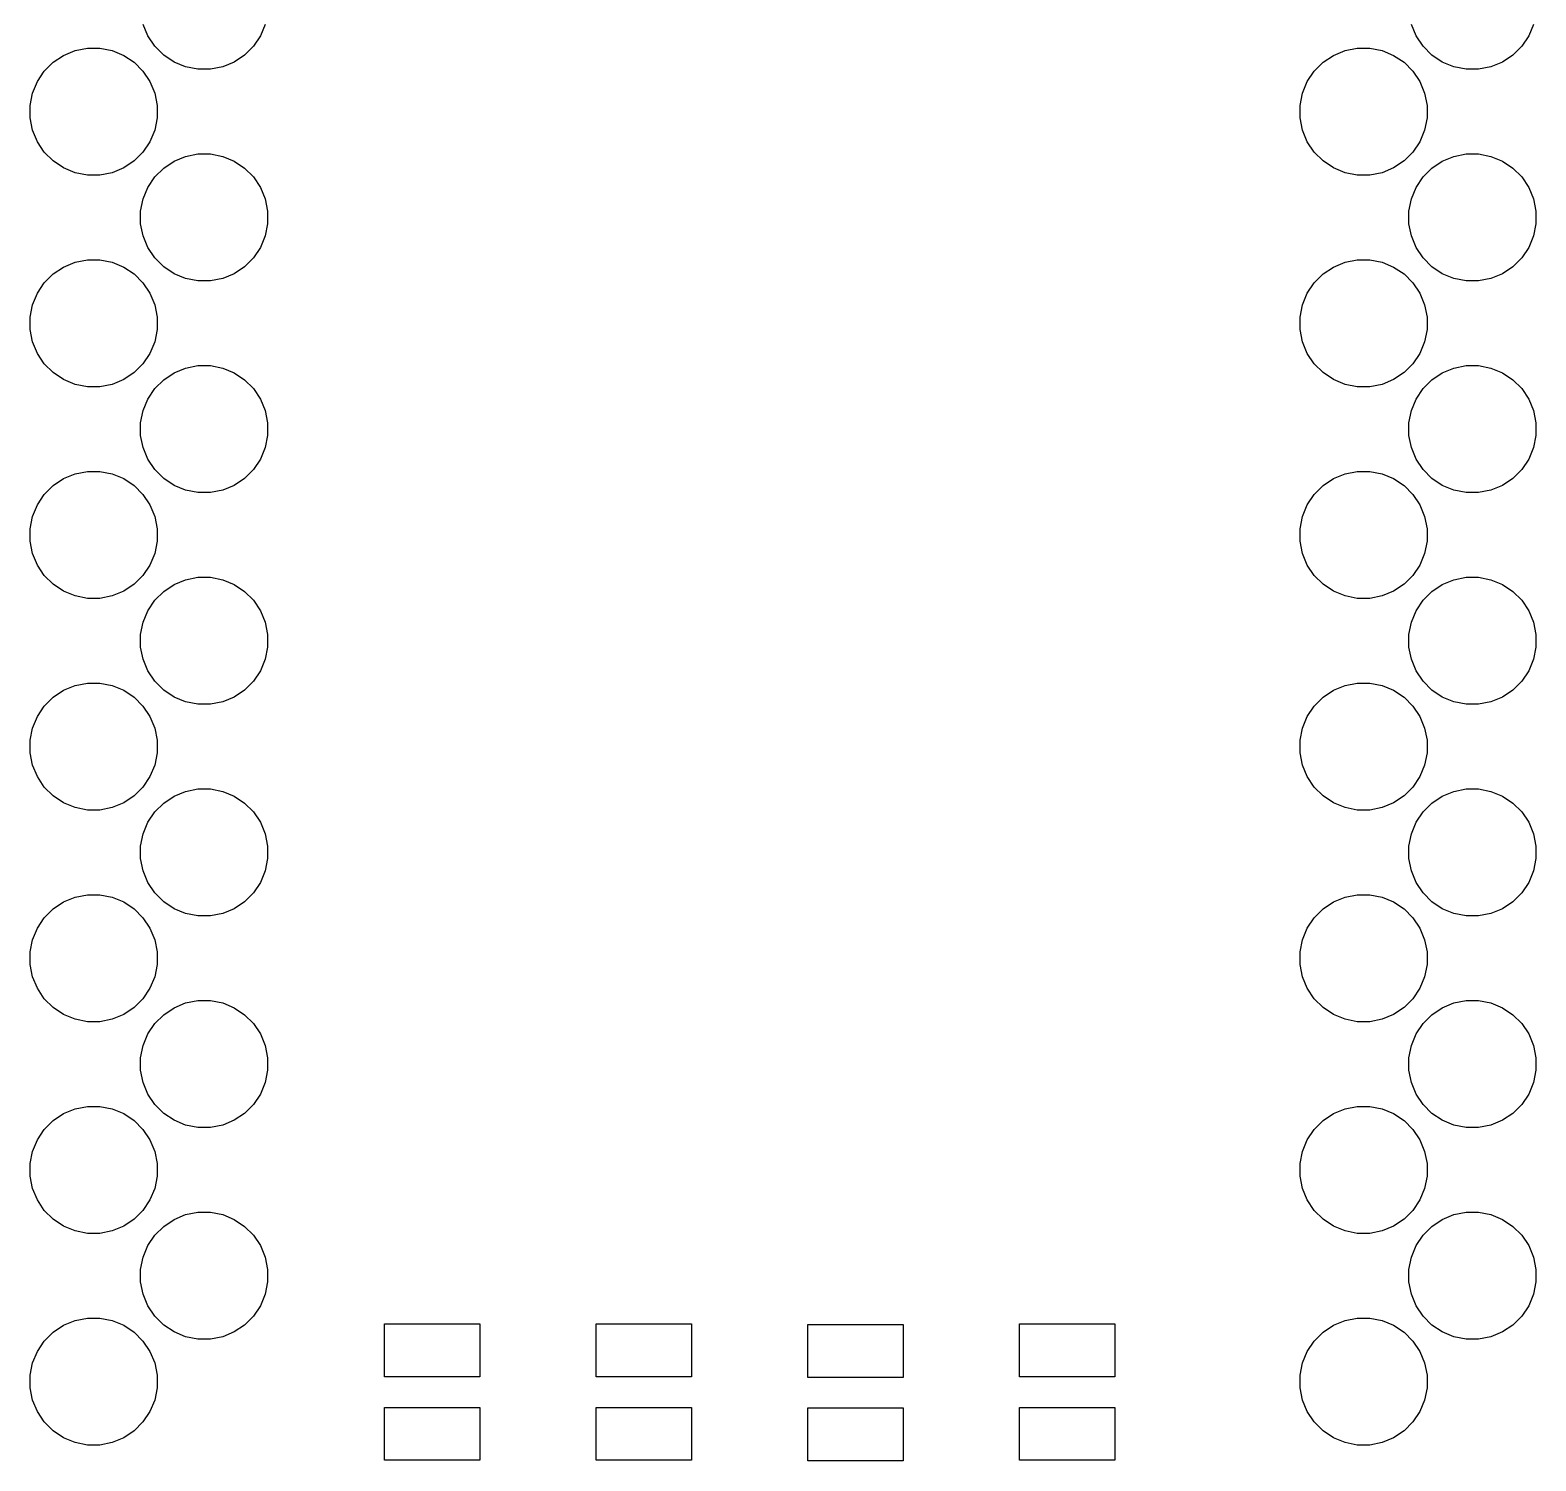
# Model space of a CAD drawing. Extents: x 93 to 197, y -160 to -33.
# Drawn here: x 173.23 to 191.3, y -67.37 to -50.2 of the extents above; entities that cross this region are included whole.
import ezdxf

# ---------------------------------------------------------------- set-up
doc = ezdxf.new("R2010")
doc.units = 0
doc.layers.add('BLACK', color=7, linetype='CONTINUOUS')

msp = doc.modelspace()

# ---------------------------------------------------------------- linework, layer by layer
at = {"layer": 'BLACK', "linetype": 'CONTINUOUS'}
for p, q in [((174.641, -50.2719), (174.584, -50.1333)), ((176.049, -50.1333), (175.992, -50.2719)), ((189.861, -50.2719), (189.804, -50.1333)), ((191.269, -50.1333), (191.212, -50.2719)), ((174.725, -50.3967), (174.641, -50.2719)), ((174.831, -50.5029), (174.725, -50.3967)), ((175.908, -50.3967), (175.802, -50.5029)), ((175.992, -50.2719), (175.908, -50.3967)), ((189.945, -50.3967), (189.861, -50.2719)), ((190.051, -50.5029), (189.945, -50.3967)), ((191.128, -50.3967), (191.022, -50.5029)), ((191.212, -50.2719), (191.128, -50.3967)), ((173.398, -50.6953), (173.504, -50.5891)), ((173.504, -50.5891), (173.629, -50.5057)), ((173.629, -50.5057), (173.768, -50.4483)), ((173.768, -50.4483), (173.915, -50.419)), ((173.915, -50.419), (174.065, -50.419)), ((174.065, -50.419), (174.212, -50.4483)), ((174.212, -50.4483), (174.351, -50.5057)), ((174.351, -50.5057), (174.476, -50.5891)), ((174.476, -50.5891), (174.582, -50.6953)), ((174.955, -50.5863), (174.831, -50.5029)), ((175.094, -50.6437), (174.955, -50.5863)), ((175.677, -50.5863), (175.539, -50.6437)), ((175.802, -50.5029), (175.677, -50.5863)), ((188.638, -50.6953), (188.744, -50.5891)), ((188.744, -50.5891), (188.869, -50.5057)), ((188.869, -50.5057), (189.008, -50.4483)), ((189.008, -50.4483), (189.155, -50.419)), ((189.155, -50.419), (189.305, -50.419)), ((189.305, -50.419), (189.452, -50.4483)), ((189.452, -50.4483), (189.591, -50.5057)), ((189.591, -50.5057), (189.716, -50.5891)), ((189.716, -50.5891), (189.822, -50.6953)), ((190.175, -50.5863), (190.051, -50.5029)), ((190.314, -50.6437), (190.175, -50.5863)), ((190.897, -50.5863), (190.759, -50.6437)), ((191.022, -50.5029), (190.897, -50.5863)), ((173.315, -50.8201), (173.398, -50.6953)), ((174.582, -50.6953), (174.665, -50.8201)), ((175.241, -50.673), (175.094, -50.6437)), ((175.391, -50.673), (175.241, -50.673)), ((175.539, -50.6437), (175.391, -50.673)), ((188.555, -50.8201), (188.638, -50.6953)), ((189.822, -50.6953), (189.905, -50.8201)), ((190.461, -50.673), (190.314, -50.6437)), ((190.611, -50.673), (190.461, -50.673)), ((190.759, -50.6437), (190.611, -50.673)), ((173.257, -50.9587), (173.315, -50.8201)), ((174.665, -50.8201), (174.723, -50.9587)), ((188.497, -50.9587), (188.555, -50.8201)), ((189.905, -50.8201), (189.963, -50.9587)), ((173.228, -51.1059), (173.257, -50.9587)), ((173.228, -51.256), (173.228, -51.1059)), ((174.723, -50.9587), (174.752, -51.1059)), ((174.752, -51.1059), (174.752, -51.256)), ((188.468, -51.1059), (188.497, -50.9587)), ((188.468, -51.256), (188.468, -51.1059)), ((189.963, -50.9587), (189.992, -51.1059)), ((189.992, -51.1059), (189.992, -51.256)), ((173.257, -51.4033), (173.228, -51.256)), ((174.752, -51.256), (174.723, -51.4033)), ((188.497, -51.4033), (188.468, -51.256)), ((189.992, -51.256), (189.963, -51.4033)), ((173.315, -51.5419), (173.257, -51.4033)), ((174.723, -51.4033), (174.665, -51.5419)), ((188.555, -51.5419), (188.497, -51.4033)), ((189.963, -51.4033), (189.905, -51.5419)), ((173.398, -51.6667), (173.315, -51.5419)), ((173.504, -51.7729), (173.398, -51.6667)), ((174.582, -51.6667), (174.476, -51.7729)), ((174.665, -51.5419), (174.582, -51.6667)), ((188.638, -51.6667), (188.555, -51.5419)), ((188.744, -51.7729), (188.638, -51.6667)), ((189.822, -51.6667), (189.716, -51.7729)), ((189.905, -51.5419), (189.822, -51.6667)), ((173.629, -51.8563), (173.504, -51.7729)), ((173.768, -51.9137), (173.629, -51.8563)), ((174.351, -51.8563), (174.212, -51.9137)), ((174.476, -51.7729), (174.351, -51.8563)), ((174.725, -51.9653), (174.831, -51.8591)), ((174.831, -51.8591), (174.955, -51.7757)), ((174.955, -51.7757), (175.094, -51.7183)), ((175.094, -51.7183), (175.241, -51.689)), ((175.241, -51.689), (175.391, -51.689)), ((175.391, -51.689), (175.539, -51.7183)), ((175.539, -51.7183), (175.677, -51.7757)), ((175.677, -51.7757), (175.802, -51.8591)), ((175.802, -51.8591), (175.908, -51.9653)), ((188.869, -51.8563), (188.744, -51.7729)), ((189.008, -51.9137), (188.869, -51.8563)), ((189.591, -51.8563), (189.452, -51.9137)), ((189.716, -51.7729), (189.591, -51.8563)), ((189.945, -51.9653), (190.051, -51.8591)), ((190.051, -51.8591), (190.175, -51.7757)), ((190.175, -51.7757), (190.314, -51.7183)), ((190.314, -51.7183), (190.461, -51.689)), ((190.461, -51.689), (190.611, -51.689)), ((190.611, -51.689), (190.759, -51.7183)), ((190.759, -51.7183), (190.897, -51.7757)), ((190.897, -51.7757), (191.022, -51.8591)), ((191.022, -51.8591), (191.128, -51.9653)), ((173.915, -51.943), (173.768, -51.9137)), ((174.065, -51.943), (173.915, -51.943)), ((174.212, -51.9137), (174.065, -51.943)), ((174.641, -52.0901), (174.725, -51.9653)), ((175.908, -51.9653), (175.992, -52.0901)), ((189.155, -51.943), (189.008, -51.9137)), ((189.305, -51.943), (189.155, -51.943)), ((189.452, -51.9137), (189.305, -51.943)), ((189.861, -52.0901), (189.945, -51.9653)), ((191.128, -51.9653), (191.212, -52.0901)), ((174.584, -52.2287), (174.641, -52.0901)), ((175.992, -52.0901), (176.049, -52.2287)), ((189.804, -52.2287), (189.861, -52.0901)), ((191.212, -52.0901), (191.269, -52.2287)), ((174.554, -52.3759), (174.584, -52.2287)), ((174.554, -52.526), (174.554, -52.3759)), ((176.049, -52.2287), (176.078, -52.3759)), ((176.078, -52.3759), (176.078, -52.526)), ((189.774, -52.3759), (189.804, -52.2287)), ((189.774, -52.526), (189.774, -52.3759)), ((191.269, -52.2287), (191.298, -52.3759)), ((191.298, -52.3759), (191.298, -52.526)), ((174.584, -52.6733), (174.554, -52.526)), ((176.078, -52.526), (176.049, -52.6733)), ((189.804, -52.6733), (189.774, -52.526)), ((191.298, -52.526), (191.269, -52.6733)), ((174.641, -52.8119), (174.584, -52.6733)), ((176.049, -52.6733), (175.992, -52.8119)), ((189.861, -52.8119), (189.804, -52.6733)), ((191.269, -52.6733), (191.212, -52.8119)), ((174.725, -52.9367), (174.641, -52.8119)), ((174.831, -53.0429), (174.725, -52.9367)), ((175.908, -52.9367), (175.802, -53.0429)), ((175.992, -52.8119), (175.908, -52.9367)), ((189.945, -52.9367), (189.861, -52.8119)), ((190.051, -53.0429), (189.945, -52.9367)), ((191.128, -52.9367), (191.022, -53.0429)), ((191.212, -52.8119), (191.128, -52.9367)), ((173.504, -53.1291), (173.629, -53.0457)), ((173.629, -53.0457), (173.768, -52.9883)), ((173.768, -52.9883), (173.915, -52.959)), ((173.915, -52.959), (174.065, -52.959)), ((174.065, -52.959), (174.212, -52.9883)), ((174.212, -52.9883), (174.351, -53.0457)), ((174.351, -53.0457), (174.476, -53.1291)), ((174.955, -53.1263), (174.831, -53.0429)), ((175.802, -53.0429), (175.677, -53.1263)), ((188.744, -53.1291), (188.869, -53.0457)), ((188.869, -53.0457), (189.008, -52.9883)), ((189.008, -52.9883), (189.155, -52.959)), ((189.155, -52.959), (189.305, -52.959)), ((189.305, -52.959), (189.452, -52.9883)), ((189.452, -52.9883), (189.591, -53.0457)), ((189.591, -53.0457), (189.716, -53.1291)), ((190.175, -53.1263), (190.051, -53.0429)), ((191.022, -53.0429), (190.897, -53.1263)), ((173.315, -53.3601), (173.398, -53.2353)), ((173.398, -53.2353), (173.504, -53.1291)), ((174.476, -53.1291), (174.582, -53.2353)), ((174.582, -53.2353), (174.665, -53.3601)), ((175.094, -53.1837), (174.955, -53.1263)), ((175.241, -53.213), (175.094, -53.1837)), ((175.391, -53.213), (175.241, -53.213)), ((175.539, -53.1837), (175.391, -53.213)), ((175.677, -53.1263), (175.539, -53.1837)), ((188.555, -53.3601), (188.638, -53.2353)), ((188.638, -53.2353), (188.744, -53.1291)), ((189.716, -53.1291), (189.822, -53.2353)), ((189.822, -53.2353), (189.905, -53.3601)), ((190.314, -53.1837), (190.175, -53.1263)), ((190.461, -53.213), (190.314, -53.1837)), ((190.611, -53.213), (190.461, -53.213)), ((190.759, -53.1837), (190.611, -53.213)), ((190.897, -53.1263), (190.759, -53.1837)), ((173.257, -53.4987), (173.315, -53.3601)), ((174.665, -53.3601), (174.723, -53.4987)), ((188.497, -53.4987), (188.555, -53.3601)), ((189.905, -53.3601), (189.963, -53.4987)), ((173.228, -53.6459), (173.257, -53.4987)), ((173.228, -53.7961), (173.228, -53.6459)), ((174.723, -53.4987), (174.752, -53.6459)), ((174.752, -53.6459), (174.752, -53.7961)), ((188.468, -53.6459), (188.497, -53.4987)), ((188.468, -53.7961), (188.468, -53.6459)), ((189.963, -53.4987), (189.992, -53.6459)), ((189.992, -53.6459), (189.992, -53.7961)), ((173.257, -53.9433), (173.228, -53.7961)), ((174.752, -53.7961), (174.723, -53.9433)), ((188.497, -53.9433), (188.468, -53.7961)), ((189.992, -53.7961), (189.963, -53.9433)), ((173.315, -54.0819), (173.257, -53.9433)), ((174.723, -53.9433), (174.665, -54.0819)), ((188.555, -54.0819), (188.497, -53.9433)), ((189.963, -53.9433), (189.905, -54.0819)), ((173.398, -54.2067), (173.315, -54.0819)), ((173.504, -54.3129), (173.398, -54.2067)), ((174.582, -54.2067), (174.476, -54.3129)), ((174.665, -54.0819), (174.582, -54.2067)), ((188.638, -54.2067), (188.555, -54.0819)), ((188.744, -54.3129), (188.638, -54.2067)), ((189.822, -54.2067), (189.716, -54.3129)), ((189.905, -54.0819), (189.822, -54.2067)), ((173.629, -54.3963), (173.504, -54.3129)), ((174.476, -54.3129), (174.351, -54.3963)), ((174.831, -54.3991), (174.955, -54.3157)), ((174.955, -54.3157), (175.094, -54.2583)), ((175.094, -54.2583), (175.241, -54.229)), ((175.241, -54.229), (175.391, -54.229)), ((175.391, -54.229), (175.539, -54.2583)), ((175.539, -54.2583), (175.677, -54.3157)), ((175.677, -54.3157), (175.802, -54.3991)), ((188.869, -54.3963), (188.744, -54.3129)), ((189.716, -54.3129), (189.591, -54.3963)), ((190.051, -54.3991), (190.175, -54.3157)), ((190.175, -54.3157), (190.314, -54.2583)), ((190.314, -54.2583), (190.461, -54.229)), ((190.461, -54.229), (190.611, -54.229)), ((190.611, -54.229), (190.759, -54.2583)), ((190.759, -54.2583), (190.897, -54.3157)), ((190.897, -54.3157), (191.022, -54.3991)), ((173.768, -54.4537), (173.629, -54.3963)), ((173.915, -54.483), (173.768, -54.4537)), ((174.065, -54.483), (173.915, -54.483)), ((174.212, -54.4537), (174.065, -54.483)), ((174.351, -54.3963), (174.212, -54.4537)), ((174.641, -54.6301), (174.725, -54.5053)), ((174.725, -54.5053), (174.831, -54.3991)), ((175.802, -54.3991), (175.908, -54.5053)), ((175.908, -54.5053), (175.992, -54.6301)), ((189.008, -54.4537), (188.869, -54.3963)), ((189.155, -54.483), (189.008, -54.4537)), ((189.305, -54.483), (189.155, -54.483)), ((189.452, -54.4537), (189.305, -54.483)), ((189.591, -54.3963), (189.452, -54.4537)), ((189.861, -54.6301), (189.945, -54.5053)), ((189.945, -54.5053), (190.051, -54.3991)), ((191.022, -54.3991), (191.128, -54.5053)), ((191.128, -54.5053), (191.212, -54.6301)), ((174.584, -54.7687), (174.641, -54.6301)), ((175.992, -54.6301), (176.049, -54.7687)), ((189.804, -54.7687), (189.861, -54.6301)), ((191.212, -54.6301), (191.269, -54.7687)), ((174.554, -54.9159), (174.584, -54.7687)), ((174.554, -55.066), (174.554, -54.9159)), ((176.049, -54.7687), (176.078, -54.9159)), ((176.078, -54.9159), (176.078, -55.066)), ((189.774, -54.9159), (189.804, -54.7687)), ((189.774, -55.066), (189.774, -54.9159)), ((191.269, -54.7687), (191.298, -54.9159)), ((191.298, -54.9159), (191.298, -55.066)), ((174.584, -55.2133), (174.554, -55.066)), ((176.078, -55.066), (176.049, -55.2133)), ((189.804, -55.2133), (189.774, -55.066)), ((191.298, -55.066), (191.269, -55.2133)), ((174.641, -55.3519), (174.584, -55.2133)), ((176.049, -55.2133), (175.992, -55.3519)), ((189.861, -55.3519), (189.804, -55.2133)), ((191.269, -55.2133), (191.212, -55.3519)), ((174.725, -55.4767), (174.641, -55.3519)), ((175.992, -55.3519), (175.908, -55.4767)), ((189.945, -55.4767), (189.861, -55.3519)), ((191.212, -55.3519), (191.128, -55.4767)), ((173.504, -55.6691), (173.629, -55.5857)), ((173.629, -55.5857), (173.768, -55.5283)), ((173.768, -55.5283), (173.915, -55.499)), ((173.915, -55.499), (174.065, -55.499)), ((174.065, -55.499), (174.212, -55.5283)), ((174.212, -55.5283), (174.351, -55.5857)), ((174.351, -55.5857), (174.476, -55.6691)), ((174.831, -55.5829), (174.725, -55.4767)), ((174.955, -55.6663), (174.831, -55.5829)), ((175.802, -55.5829), (175.677, -55.6663)), ((175.908, -55.4767), (175.802, -55.5829)), ((188.744, -55.6691), (188.869, -55.5857)), ((188.869, -55.5857), (189.008, -55.5283)), ((189.008, -55.5283), (189.155, -55.499)), ((189.155, -55.499), (189.305, -55.499)), ((189.305, -55.499), (189.452, -55.5283)), ((189.452, -55.5283), (189.591, -55.5857)), ((189.591, -55.5857), (189.716, -55.6691)), ((190.051, -55.5829), (189.945, -55.4767)), ((190.175, -55.6663), (190.051, -55.5829)), ((191.022, -55.5829), (190.897, -55.6663)), ((191.128, -55.4767), (191.022, -55.5829)), ((173.315, -55.9001), (173.398, -55.7753)), ((173.398, -55.7753), (173.504, -55.6691)), ((174.476, -55.6691), (174.582, -55.7753)), ((174.582, -55.7753), (174.665, -55.9001)), ((175.094, -55.7237), (174.955, -55.6663)), ((175.241, -55.753), (175.094, -55.7237)), ((175.391, -55.753), (175.241, -55.753)), ((175.539, -55.7237), (175.391, -55.753)), ((175.677, -55.6663), (175.539, -55.7237)), ((188.555, -55.9001), (188.638, -55.7753)), ((188.638, -55.7753), (188.744, -55.6691)), ((189.716, -55.6691), (189.822, -55.7753)), ((189.822, -55.7753), (189.905, -55.9001)), ((190.314, -55.7237), (190.175, -55.6663)), ((190.461, -55.753), (190.314, -55.7237)), ((190.611, -55.753), (190.461, -55.753)), ((190.759, -55.7237), (190.611, -55.753)), ((190.897, -55.6663), (190.759, -55.7237)), ((173.257, -56.0387), (173.315, -55.9001)), ((174.665, -55.9001), (174.723, -56.0387)), ((188.497, -56.0387), (188.555, -55.9001)), ((189.905, -55.9001), (189.963, -56.0387)), ((173.228, -56.1859), (173.257, -56.0387)), ((173.228, -56.3361), (173.228, -56.1859)), ((174.723, -56.0387), (174.752, -56.1859)), ((174.752, -56.1859), (174.752, -56.3361)), ((188.468, -56.1859), (188.497, -56.0387)), ((188.468, -56.3361), (188.468, -56.1859)), ((189.963, -56.0387), (189.992, -56.1859)), ((189.992, -56.1859), (189.992, -56.3361)), ((173.257, -56.4833), (173.228, -56.3361)), ((174.752, -56.3361), (174.723, -56.4833)), ((188.497, -56.4833), (188.468, -56.3361)), ((189.992, -56.3361), (189.963, -56.4833)), ((173.315, -56.6219), (173.257, -56.4833)), ((174.723, -56.4833), (174.665, -56.6219)), ((188.555, -56.6219), (188.497, -56.4833)), ((189.963, -56.4833), (189.905, -56.6219)), ((173.398, -56.7467), (173.315, -56.6219)), ((174.665, -56.6219), (174.582, -56.7467)), ((188.638, -56.7467), (188.555, -56.6219)), ((189.905, -56.6219), (189.822, -56.7467)), ((173.504, -56.8529), (173.398, -56.7467)), ((173.629, -56.9363), (173.504, -56.8529)), ((174.476, -56.8529), (174.351, -56.9363)), ((174.582, -56.7467), (174.476, -56.8529)), ((174.831, -56.9391), (174.955, -56.8557)), ((174.955, -56.8557), (175.094, -56.7983)), ((175.094, -56.7983), (175.241, -56.769)), ((175.241, -56.769), (175.391, -56.769)), ((175.391, -56.769), (175.539, -56.7983)), ((175.539, -56.7983), (175.677, -56.8557)), ((175.677, -56.8557), (175.802, -56.9391)), ((188.744, -56.8529), (188.638, -56.7467)), ((188.869, -56.9363), (188.744, -56.8529)), ((189.716, -56.8529), (189.591, -56.9363)), ((189.822, -56.7467), (189.716, -56.8529)), ((190.051, -56.9391), (190.175, -56.8557)), ((190.175, -56.8557), (190.314, -56.7983)), ((190.314, -56.7983), (190.461, -56.769)), ((190.461, -56.769), (190.611, -56.769)), ((190.611, -56.769), (190.759, -56.7983)), ((190.759, -56.7983), (190.897, -56.8557)), ((190.897, -56.8557), (191.022, -56.9391)), ((173.768, -56.9937), (173.629, -56.9363)), ((173.915, -57.023), (173.768, -56.9937)), ((174.065, -57.023), (173.915, -57.023)), ((174.212, -56.9937), (174.065, -57.023)), ((174.351, -56.9363), (174.212, -56.9937)), ((174.641, -57.1701), (174.725, -57.0453)), ((174.725, -57.0453), (174.831, -56.9391)), ((175.802, -56.9391), (175.908, -57.0453)), ((175.908, -57.0453), (175.992, -57.1701)), ((189.008, -56.9937), (188.869, -56.9363)), ((189.155, -57.023), (189.008, -56.9937)), ((189.305, -57.023), (189.155, -57.023)), ((189.452, -56.9937), (189.305, -57.023)), ((189.591, -56.9363), (189.452, -56.9937)), ((189.861, -57.1701), (189.945, -57.0453)), ((189.945, -57.0453), (190.051, -56.9391)), ((191.022, -56.9391), (191.128, -57.0453)), ((191.128, -57.0453), (191.212, -57.1701)), ((174.584, -57.3087), (174.641, -57.1701)), ((175.992, -57.1701), (176.049, -57.3087)), ((189.804, -57.3087), (189.861, -57.1701)), ((191.212, -57.1701), (191.269, -57.3087)), ((174.554, -57.4559), (174.584, -57.3087)), ((174.554, -57.606), (174.554, -57.4559)), ((176.049, -57.3087), (176.078, -57.4559)), ((176.078, -57.4559), (176.078, -57.606)), ((189.774, -57.4559), (189.804, -57.3087)), ((189.774, -57.606), (189.774, -57.4559)), ((191.269, -57.3087), (191.298, -57.4559)), ((191.298, -57.4559), (191.298, -57.606)), ((174.584, -57.7533), (174.554, -57.606)), ((176.078, -57.606), (176.049, -57.7533)), ((189.804, -57.7533), (189.774, -57.606)), ((191.298, -57.606), (191.269, -57.7533)), ((174.641, -57.8919), (174.584, -57.7533)), ((176.049, -57.7533), (175.992, -57.8919)), ((189.861, -57.8919), (189.804, -57.7533)), ((191.269, -57.7533), (191.212, -57.8919)), ((174.725, -58.0167), (174.641, -57.8919)), ((175.992, -57.8919), (175.908, -58.0167)), ((189.945, -58.0167), (189.861, -57.8919)), ((191.212, -57.8919), (191.128, -58.0167)), ((173.504, -58.2091), (173.629, -58.1257)), ((173.629, -58.1257), (173.768, -58.0683)), ((173.768, -58.0683), (173.915, -58.039)), ((173.915, -58.039), (174.065, -58.039)), ((174.065, -58.039), (174.212, -58.0683)), ((174.212, -58.0683), (174.351, -58.1257)), ((174.351, -58.1257), (174.476, -58.2091)), ((174.831, -58.1229), (174.725, -58.0167)), ((174.955, -58.2063), (174.831, -58.1229)), ((175.802, -58.1229), (175.677, -58.2063)), ((175.908, -58.0167), (175.802, -58.1229)), ((188.744, -58.2091), (188.869, -58.1257)), ((188.869, -58.1257), (189.008, -58.0683)), ((189.008, -58.0683), (189.155, -58.039)), ((189.155, -58.039), (189.305, -58.039)), ((189.305, -58.039), (189.452, -58.0683)), ((189.452, -58.0683), (189.591, -58.1257)), ((189.591, -58.1257), (189.716, -58.2091)), ((190.051, -58.1229), (189.945, -58.0167)), ((190.175, -58.2063), (190.051, -58.1229)), ((191.022, -58.1229), (190.897, -58.2063)), ((191.128, -58.0167), (191.022, -58.1229)), ((173.315, -58.4401), (173.398, -58.3153)), ((173.398, -58.3153), (173.504, -58.2091)), ((174.476, -58.2091), (174.582, -58.3153)), ((174.582, -58.3153), (174.665, -58.4401)), ((175.094, -58.2637), (174.955, -58.2063)), ((175.241, -58.293), (175.094, -58.2637)), ((175.391, -58.293), (175.241, -58.293)), ((175.539, -58.2637), (175.391, -58.293)), ((175.677, -58.2063), (175.539, -58.2637)), ((188.555, -58.4401), (188.638, -58.3153)), ((188.638, -58.3153), (188.744, -58.2091)), ((189.716, -58.2091), (189.822, -58.3153)), ((189.822, -58.3153), (189.905, -58.4401)), ((190.314, -58.2637), (190.175, -58.2063)), ((190.461, -58.293), (190.314, -58.2637)), ((190.611, -58.293), (190.461, -58.293)), ((190.759, -58.2637), (190.611, -58.293)), ((190.897, -58.2063), (190.759, -58.2637)), ((173.257, -58.5787), (173.315, -58.4401)), ((174.665, -58.4401), (174.723, -58.5787)), ((188.497, -58.5787), (188.555, -58.4401)), ((189.905, -58.4401), (189.963, -58.5787)), ((173.228, -58.7259), (173.257, -58.5787)), ((173.228, -58.876), (173.228, -58.7259)), ((174.723, -58.5787), (174.752, -58.7259)), ((174.752, -58.7259), (174.752, -58.876)), ((188.468, -58.7259), (188.497, -58.5787)), ((188.468, -58.876), (188.468, -58.7259)), ((189.963, -58.5787), (189.992, -58.7259)), ((189.992, -58.7259), (189.992, -58.876)), ((173.257, -59.0233), (173.228, -58.876)), ((174.752, -58.876), (174.723, -59.0233)), ((188.497, -59.0233), (188.468, -58.876)), ((189.992, -58.876), (189.963, -59.0233)), ((173.315, -59.1619), (173.257, -59.0233)), ((174.723, -59.0233), (174.665, -59.1619)), ((188.555, -59.1619), (188.497, -59.0233)), ((189.963, -59.0233), (189.905, -59.1619)), ((173.398, -59.2867), (173.315, -59.1619)), ((174.665, -59.1619), (174.582, -59.2867)), ((188.638, -59.2867), (188.555, -59.1619)), ((189.905, -59.1619), (189.822, -59.2867)), ((173.504, -59.3929), (173.398, -59.2867)), ((173.629, -59.4763), (173.504, -59.3929)), ((174.476, -59.3929), (174.351, -59.4763)), ((174.582, -59.2867), (174.476, -59.3929)), ((174.831, -59.4791), (174.955, -59.3957)), ((174.955, -59.3957), (175.094, -59.3383)), ((175.094, -59.3383), (175.241, -59.309)), ((175.241, -59.309), (175.391, -59.309)), ((175.391, -59.309), (175.539, -59.3383)), ((175.539, -59.3383), (175.677, -59.3957)), ((175.677, -59.3957), (175.802, -59.4791)), ((188.744, -59.3929), (188.638, -59.2867)), ((188.869, -59.4763), (188.744, -59.3929)), ((189.716, -59.3929), (189.591, -59.4763)), ((189.822, -59.2867), (189.716, -59.3929)), ((190.051, -59.4791), (190.175, -59.3957)), ((190.175, -59.3957), (190.314, -59.3383)), ((190.314, -59.3383), (190.461, -59.309)), ((190.461, -59.309), (190.611, -59.309)), ((190.611, -59.309), (190.759, -59.3383)), ((190.759, -59.3383), (190.897, -59.3957)), ((190.897, -59.3957), (191.022, -59.4791)), ((173.768, -59.5337), (173.629, -59.4763)), ((173.915, -59.563), (173.768, -59.5337)), ((174.065, -59.563), (173.915, -59.563)), ((174.212, -59.5337), (174.065, -59.563)), ((174.351, -59.4763), (174.212, -59.5337)), ((174.641, -59.7101), (174.725, -59.5853)), ((174.725, -59.5853), (174.831, -59.4791)), ((175.802, -59.4791), (175.908, -59.5853)), ((175.908, -59.5853), (175.992, -59.7101)), ((189.008, -59.5337), (188.869, -59.4763)), ((189.155, -59.563), (189.008, -59.5337)), ((189.305, -59.563), (189.155, -59.563)), ((189.452, -59.5337), (189.305, -59.563)), ((189.591, -59.4763), (189.452, -59.5337)), ((189.861, -59.7101), (189.945, -59.5853)), ((189.945, -59.5853), (190.051, -59.4791)), ((191.022, -59.4791), (191.128, -59.5853)), ((191.128, -59.5853), (191.212, -59.7101)), ((174.584, -59.8487), (174.641, -59.7101)), ((175.992, -59.7101), (176.049, -59.8487)), ((189.804, -59.8487), (189.861, -59.7101)), ((191.212, -59.7101), (191.269, -59.8487)), ((174.554, -59.996), (174.584, -59.8487)), ((176.049, -59.8487), (176.078, -59.996)), ((189.774, -59.996), (189.804, -59.8487)), ((191.269, -59.8487), (191.298, -59.996)), ((174.554, -60.146), (174.554, -59.996)), ((174.584, -60.2933), (174.554, -60.146)), ((176.078, -60.146), (176.049, -60.2933)), ((176.078, -59.996), (176.078, -60.146)), ((189.774, -60.146), (189.774, -59.996)), ((189.804, -60.2933), (189.774, -60.146)), ((191.298, -60.146), (191.269, -60.2933)), ((191.298, -59.996), (191.298, -60.146)), ((174.641, -60.4319), (174.584, -60.2933)), ((176.049, -60.2933), (175.992, -60.4319)), ((189.861, -60.4319), (189.804, -60.2933)), ((191.269, -60.2933), (191.212, -60.4319)), ((174.725, -60.5567), (174.641, -60.4319)), ((175.992, -60.4319), (175.908, -60.5567)), ((189.945, -60.5567), (189.861, -60.4319)), ((191.212, -60.4319), (191.128, -60.5567)), ((173.504, -60.7491), (173.629, -60.6657)), ((173.629, -60.6657), (173.768, -60.6083)), ((173.768, -60.6083), (173.915, -60.579)), ((173.915, -60.579), (174.065, -60.579)), ((174.065, -60.579), (174.212, -60.6083)), ((174.212, -60.6083), (174.351, -60.6657)), ((174.351, -60.6657), (174.476, -60.7491)), ((174.831, -60.6629), (174.725, -60.5567)), ((174.955, -60.7463), (174.831, -60.6629)), ((175.802, -60.6629), (175.677, -60.7463)), ((175.908, -60.5567), (175.802, -60.6629)), ((188.744, -60.7491), (188.869, -60.6657)), ((188.869, -60.6657), (189.008, -60.6083)), ((189.008, -60.6083), (189.155, -60.579)), ((189.155, -60.579), (189.305, -60.579)), ((189.305, -60.579), (189.452, -60.6083)), ((189.452, -60.6083), (189.591, -60.6657)), ((189.591, -60.6657), (189.716, -60.7491)), ((190.051, -60.6629), (189.945, -60.5567)), ((190.175, -60.7463), (190.051, -60.6629)), ((191.022, -60.6629), (190.897, -60.7463)), ((191.128, -60.5567), (191.022, -60.6629)), ((173.315, -60.9801), (173.398, -60.8553)), ((173.398, -60.8553), (173.504, -60.7491)), ((174.476, -60.7491), (174.582, -60.8553)), ((174.582, -60.8553), (174.665, -60.9801)), ((175.094, -60.8037), (174.955, -60.7463)), ((175.241, -60.833), (175.094, -60.8037)), ((175.391, -60.833), (175.241, -60.833)), ((175.539, -60.8037), (175.391, -60.833)), ((175.677, -60.7463), (175.539, -60.8037)), ((188.555, -60.9801), (188.638, -60.8553)), ((188.638, -60.8553), (188.744, -60.7491)), ((189.716, -60.7491), (189.822, -60.8553)), ((189.822, -60.8553), (189.905, -60.9801)), ((190.314, -60.8037), (190.175, -60.7463)), ((190.461, -60.833), (190.314, -60.8037)), ((190.611, -60.833), (190.461, -60.833)), ((190.759, -60.8037), (190.611, -60.833)), ((190.897, -60.7463), (190.759, -60.8037)), ((173.257, -61.1187), (173.315, -60.9801)), ((174.665, -60.9801), (174.723, -61.1187)), ((188.497, -61.1187), (188.555, -60.9801)), ((189.905, -60.9801), (189.963, -61.1187)), ((173.228, -61.2659), (173.257, -61.1187)), ((174.723, -61.1187), (174.752, -61.2659)), ((188.468, -61.2659), (188.497, -61.1187)), ((189.963, -61.1187), (189.992, -61.2659)), ((173.228, -61.416), (173.228, -61.2659)), ((173.257, -61.5633), (173.228, -61.416)), ((174.752, -61.416), (174.723, -61.5633)), ((174.752, -61.2659), (174.752, -61.416)), ((188.468, -61.416), (188.468, -61.2659)), ((188.497, -61.5633), (188.468, -61.416)), ((189.992, -61.416), (189.963, -61.5633)), ((189.992, -61.2659), (189.992, -61.416)), ((173.315, -61.7019), (173.257, -61.5633)), ((174.723, -61.5633), (174.665, -61.7019)), ((188.555, -61.7019), (188.497, -61.5633)), ((189.963, -61.5633), (189.905, -61.7019)), ((173.398, -61.8267), (173.315, -61.7019)), ((174.665, -61.7019), (174.582, -61.8267)), ((188.638, -61.8267), (188.555, -61.7019)), ((189.905, -61.7019), (189.822, -61.8267)), ((173.504, -61.9329), (173.398, -61.8267)), ((173.629, -62.0163), (173.504, -61.9329)), ((174.476, -61.9329), (174.351, -62.0163)), ((174.582, -61.8267), (174.476, -61.9329)), ((174.831, -62.0191), (174.955, -61.9357)), ((174.955, -61.9357), (175.094, -61.8783)), ((175.094, -61.8783), (175.241, -61.849)), ((175.241, -61.849), (175.391, -61.849)), ((175.391, -61.849), (175.539, -61.8783)), ((175.539, -61.8783), (175.677, -61.9357)), ((175.677, -61.9357), (175.802, -62.0191)), ((188.744, -61.9329), (188.638, -61.8267)), ((188.869, -62.0163), (188.744, -61.9329)), ((189.716, -61.9329), (189.591, -62.0163)), ((189.822, -61.8267), (189.716, -61.9329)), ((190.051, -62.0191), (190.175, -61.9357)), ((190.175, -61.9357), (190.314, -61.8783)), ((190.314, -61.8783), (190.461, -61.849)), ((190.461, -61.849), (190.611, -61.849)), ((190.611, -61.849), (190.759, -61.8783)), ((190.759, -61.8783), (190.897, -61.9357)), ((190.897, -61.9357), (191.022, -62.0191)), ((173.768, -62.0737), (173.629, -62.0163)), ((173.915, -62.103), (173.768, -62.0737)), ((174.065, -62.103), (173.915, -62.103)), ((174.212, -62.0737), (174.065, -62.103)), ((174.351, -62.0163), (174.212, -62.0737)), ((174.641, -62.2501), (174.725, -62.1253)), ((174.725, -62.1253), (174.831, -62.0191)), ((175.802, -62.0191), (175.908, -62.1253)), ((175.908, -62.1253), (175.992, -62.2501)), ((189.008, -62.0737), (188.869, -62.0163)), ((189.155, -62.103), (189.008, -62.0737)), ((189.305, -62.103), (189.155, -62.103)), ((189.452, -62.0737), (189.305, -62.103)), ((189.591, -62.0163), (189.452, -62.0737)), ((189.861, -62.2501), (189.945, -62.1253)), ((189.945, -62.1253), (190.051, -62.0191)), ((191.022, -62.0191), (191.128, -62.1253)), ((191.128, -62.1253), (191.212, -62.2501)), ((174.584, -62.3887), (174.641, -62.2501)), ((175.992, -62.2501), (176.049, -62.3887)), ((189.804, -62.3887), (189.861, -62.2501)), ((191.212, -62.2501), (191.269, -62.3887)), ((174.554, -62.5359), (174.584, -62.3887)), ((176.049, -62.3887), (176.078, -62.5359)), ((189.774, -62.5359), (189.804, -62.3887)), ((191.269, -62.3887), (191.298, -62.5359)), ((174.554, -62.686), (174.554, -62.5359)), ((174.584, -62.8333), (174.554, -62.686)), ((176.078, -62.686), (176.049, -62.8333)), ((176.078, -62.5359), (176.078, -62.686)), ((189.774, -62.686), (189.774, -62.5359)), ((189.804, -62.8333), (189.774, -62.686)), ((191.298, -62.686), (191.269, -62.8333)), ((191.298, -62.5359), (191.298, -62.686)), ((174.641, -62.9719), (174.584, -62.8333)), ((176.049, -62.8333), (175.992, -62.9719)), ((189.861, -62.9719), (189.804, -62.8333)), ((191.269, -62.8333), (191.212, -62.9719)), ((174.725, -63.0967), (174.641, -62.9719)), ((175.992, -62.9719), (175.908, -63.0967)), ((189.945, -63.0967), (189.861, -62.9719)), ((191.212, -62.9719), (191.128, -63.0967)), ((173.504, -63.2891), (173.629, -63.2057)), ((173.629, -63.2057), (173.768, -63.1483)), ((173.768, -63.1483), (173.915, -63.119)), ((173.915, -63.119), (174.065, -63.119)), ((174.065, -63.119), (174.212, -63.1483)), ((174.212, -63.1483), (174.351, -63.2057)), ((174.351, -63.2057), (174.476, -63.2891)), ((174.831, -63.2029), (174.725, -63.0967)), ((174.955, -63.2863), (174.831, -63.2029)), ((175.802, -63.2029), (175.677, -63.2863)), ((175.908, -63.0967), (175.802, -63.2029)), ((188.744, -63.2891), (188.869, -63.2057)), ((188.869, -63.2057), (189.008, -63.1483)), ((189.008, -63.1483), (189.155, -63.119)), ((189.155, -63.119), (189.305, -63.119)), ((189.305, -63.119), (189.452, -63.1483)), ((189.452, -63.1483), (189.591, -63.2057)), ((189.591, -63.2057), (189.716, -63.2891)), ((190.051, -63.2029), (189.945, -63.0967)), ((190.175, -63.2863), (190.051, -63.2029)), ((191.022, -63.2029), (190.897, -63.2863)), ((191.128, -63.0967), (191.022, -63.2029)), ((173.315, -63.5201), (173.398, -63.3953)), ((173.398, -63.3953), (173.504, -63.2891)), ((174.476, -63.2891), (174.582, -63.3953)), ((174.582, -63.3953), (174.665, -63.5201)), ((175.094, -63.3437), (174.955, -63.2863)), ((175.241, -63.373), (175.094, -63.3437)), ((175.391, -63.373), (175.241, -63.373)), ((175.539, -63.3437), (175.391, -63.373)), ((175.677, -63.2863), (175.539, -63.3437)), ((188.555, -63.5201), (188.638, -63.3953)), ((188.638, -63.3953), (188.744, -63.2891)), ((189.716, -63.2891), (189.822, -63.3953)), ((189.822, -63.3953), (189.905, -63.5201)), ((190.314, -63.3437), (190.175, -63.2863)), ((190.461, -63.373), (190.314, -63.3437)), ((190.611, -63.373), (190.461, -63.373)), ((190.759, -63.3437), (190.611, -63.373)), ((190.897, -63.2863), (190.759, -63.3437)), ((173.257, -63.6587), (173.315, -63.5201)), ((174.665, -63.5201), (174.723, -63.6587)), ((188.497, -63.6587), (188.555, -63.5201)), ((189.905, -63.5201), (189.963, -63.6587)), ((173.228, -63.8059), (173.257, -63.6587)), ((174.723, -63.6587), (174.752, -63.8059)), ((188.468, -63.8059), (188.497, -63.6587)), ((189.963, -63.6587), (189.992, -63.8059)), ((173.228, -63.956), (173.228, -63.8059)), ((173.257, -64.1033), (173.228, -63.956)), ((174.752, -63.956), (174.723, -64.1033)), ((174.752, -63.8059), (174.752, -63.956)), ((188.468, -63.956), (188.468, -63.8059)), ((188.497, -64.1033), (188.468, -63.956)), ((189.992, -63.956), (189.963, -64.1033)), ((189.992, -63.8059), (189.992, -63.956)), ((173.315, -64.2419), (173.257, -64.1033)), ((174.723, -64.1033), (174.665, -64.2419)), ((188.555, -64.2419), (188.497, -64.1033)), ((189.963, -64.1033), (189.905, -64.2419)), ((173.398, -64.3667), (173.315, -64.2419)), ((174.665, -64.2419), (174.582, -64.3667)), ((188.638, -64.3667), (188.555, -64.2419)), ((189.905, -64.2419), (189.822, -64.3667)), ((173.504, -64.4729), (173.398, -64.3667)), ((173.629, -64.5563), (173.504, -64.4729)), ((174.476, -64.4729), (174.351, -64.5563)), ((174.582, -64.3667), (174.476, -64.4729)), ((174.831, -64.5591), (174.955, -64.4757)), ((174.955, -64.4757), (175.094, -64.4183)), ((175.094, -64.4183), (175.241, -64.389)), ((175.241, -64.389), (175.391, -64.389)), ((175.391, -64.389), (175.539, -64.4183)), ((175.539, -64.4183), (175.677, -64.4757)), ((175.677, -64.4757), (175.802, -64.5591)), ((188.744, -64.4729), (188.638, -64.3667)), ((188.869, -64.5563), (188.744, -64.4729)), ((189.716, -64.4729), (189.591, -64.5563)), ((189.822, -64.3667), (189.716, -64.4729)), ((190.051, -64.5591), (190.175, -64.4757)), ((190.175, -64.4757), (190.314, -64.4183)), ((190.314, -64.4183), (190.461, -64.389)), ((190.461, -64.389), (190.611, -64.389)), ((190.611, -64.389), (190.759, -64.4183)), ((190.759, -64.4183), (190.897, -64.4757)), ((190.897, -64.4757), (191.022, -64.5591)), ((173.768, -64.6137), (173.629, -64.5563)), ((173.915, -64.643), (173.768, -64.6137)), ((174.065, -64.643), (173.915, -64.643)), ((174.212, -64.6137), (174.065, -64.643)), ((174.351, -64.5563), (174.212, -64.6137)), ((174.641, -64.7901), (174.725, -64.6653)), ((174.725, -64.6653), (174.831, -64.5591)), ((175.802, -64.5591), (175.908, -64.6653)), ((175.908, -64.6653), (175.992, -64.7901)), ((189.008, -64.6137), (188.869, -64.5563)), ((189.155, -64.643), (189.008, -64.6137)), ((189.305, -64.643), (189.155, -64.643)), ((189.452, -64.6137), (189.305, -64.643)), ((189.591, -64.5563), (189.452, -64.6137)), ((189.861, -64.7901), (189.945, -64.6653)), ((189.945, -64.6653), (190.051, -64.5591)), ((191.022, -64.5591), (191.128, -64.6653)), ((191.128, -64.6653), (191.212, -64.7901)), ((174.584, -64.9287), (174.641, -64.7901)), ((175.992, -64.7901), (176.049, -64.9287)), ((189.804, -64.9287), (189.861, -64.7901)), ((191.212, -64.7901), (191.269, -64.9287)), ((174.554, -65.0759), (174.584, -64.9287)), ((176.049, -64.9287), (176.078, -65.0759)), ((189.774, -65.0759), (189.804, -64.9287)), ((191.269, -64.9287), (191.298, -65.0759)), ((174.554, -65.2261), (174.554, -65.0759)), ((174.584, -65.3733), (174.554, -65.2261)), ((176.078, -65.2261), (176.049, -65.3733)), ((176.078, -65.0759), (176.078, -65.2261)), ((189.774, -65.2261), (189.774, -65.0759)), ((189.804, -65.3733), (189.774, -65.2261)), ((191.298, -65.2261), (191.269, -65.3733)), ((191.298, -65.0759), (191.298, -65.2261)), ((174.641, -65.5119), (174.584, -65.3733)), ((176.049, -65.3733), (175.992, -65.5119)), ((189.861, -65.5119), (189.804, -65.3733)), ((191.269, -65.3733), (191.212, -65.5119)), ((174.725, -65.6367), (174.641, -65.5119)), ((175.992, -65.5119), (175.908, -65.6367)), ((189.945, -65.6367), (189.861, -65.5119)), ((191.212, -65.5119), (191.128, -65.6367)), ((173.504, -65.8291), (173.629, -65.7457)), ((173.629, -65.7457), (173.768, -65.6883)), ((173.768, -65.6883), (173.915, -65.659)), ((173.915, -65.659), (174.065, -65.659)), ((174.065, -65.659), (174.212, -65.6883)), ((174.212, -65.6883), (174.351, -65.7457)), ((174.351, -65.7457), (174.476, -65.8291)), ((174.831, -65.7429), (174.725, -65.6367)), ((174.955, -65.8263), (174.831, -65.7429)), ((175.802, -65.7429), (175.677, -65.8263)), ((175.908, -65.6367), (175.802, -65.7429)), ((177.482, -66.3651), (177.482, -65.7301)), ((177.482, -65.7301), (178.625, -65.7301)), ((178.625, -65.7301), (178.625, -66.3651)), ((180.022, -66.3651), (180.022, -65.7301)), ((180.022, -65.7301), (181.165, -65.7301)), ((181.165, -65.7301), (181.165, -66.3651)), ((182.562, -66.3727), (182.562, -65.7377)), ((182.562, -65.7377), (183.706, -65.7377)), ((183.706, -65.7377), (183.706, -66.3727)), ((185.102, -66.3651), (185.102, -65.7301)), ((185.102, -65.7301), (186.245, -65.7301)), ((186.245, -65.7301), (186.245, -66.3651)), ((188.744, -65.8291), (188.869, -65.7457)), ((188.869, -65.7457), (189.008, -65.6883)), ((189.008, -65.6883), (189.155, -65.659)), ((189.155, -65.659), (189.305, -65.659)), ((189.305, -65.659), (189.452, -65.6883)), ((189.452, -65.6883), (189.591, -65.7457)), ((189.591, -65.7457), (189.716, -65.8291)), ((190.051, -65.7429), (189.945, -65.6367)), ((190.175, -65.8263), (190.051, -65.7429)), ((191.022, -65.7429), (190.897, -65.8263)), ((191.128, -65.6367), (191.022, -65.7429)), ((173.315, -66.0601), (173.398, -65.9353)), ((173.398, -65.9353), (173.504, -65.8291)), ((174.476, -65.8291), (174.582, -65.9353)), ((174.582, -65.9353), (174.665, -66.0601)), ((175.094, -65.8837), (174.955, -65.8263)), ((175.241, -65.913), (175.094, -65.8837)), ((175.391, -65.913), (175.241, -65.913)), ((175.539, -65.8837), (175.391, -65.913)), ((175.677, -65.8263), (175.539, -65.8837)), ((188.555, -66.0601), (188.638, -65.9353)), ((188.638, -65.9353), (188.744, -65.8291)), ((189.716, -65.8291), (189.822, -65.9353)), ((189.822, -65.9353), (189.905, -66.0601)), ((190.314, -65.8837), (190.175, -65.8263)), ((190.461, -65.913), (190.314, -65.8837)), ((190.611, -65.913), (190.461, -65.913)), ((190.759, -65.8837), (190.611, -65.913)), ((190.897, -65.8263), (190.759, -65.8837)), ((173.257, -66.1987), (173.315, -66.0601)), ((174.665, -66.0601), (174.723, -66.1987)), ((188.497, -66.1987), (188.555, -66.0601)), ((189.905, -66.0601), (189.963, -66.1987)), ((173.228, -66.346), (173.257, -66.1987)), ((174.723, -66.1987), (174.752, -66.346)), ((188.468, -66.346), (188.497, -66.1987)), ((189.963, -66.1987), (189.992, -66.346)), ((173.228, -66.496), (173.228, -66.346)), ((173.257, -66.6433), (173.228, -66.496)), ((174.752, -66.496), (174.723, -66.6433)), ((174.752, -66.346), (174.752, -66.496)), ((178.625, -66.3651), (177.482, -66.3651)), ((181.165, -66.3651), (180.022, -66.3651)), ((183.706, -66.3727), (182.562, -66.3727)), ((186.245, -66.3651), (185.102, -66.3651)), ((188.468, -66.496), (188.468, -66.346)), ((188.497, -66.6433), (188.468, -66.496)), ((189.992, -66.496), (189.963, -66.6433)), ((189.992, -66.346), (189.992, -66.496)), ((173.315, -66.7819), (173.257, -66.6433)), ((174.723, -66.6433), (174.665, -66.7819)), ((188.555, -66.7819), (188.497, -66.6433)), ((189.963, -66.6433), (189.905, -66.7819)), ((173.398, -66.9067), (173.315, -66.7819)), ((174.665, -66.7819), (174.582, -66.9067)), ((177.482, -67.3659), (177.482, -66.7309)), ((177.482, -66.7309), (178.625, -66.7309)), ((178.625, -66.7309), (178.625, -67.3659)), ((180.022, -67.3659), (180.022, -66.7309)), ((180.022, -66.7309), (181.165, -66.7309)), ((181.165, -66.7309), (181.165, -67.3659)), ((182.562, -67.3735), (182.562, -66.7385)), ((182.562, -66.7385), (183.706, -66.7385)), ((183.706, -66.7385), (183.706, -67.3735)), ((185.102, -67.3659), (185.102, -66.7309)), ((185.102, -66.7309), (186.245, -66.7309)), ((186.245, -66.7309), (186.245, -67.3659)), ((188.638, -66.9067), (188.555, -66.7819)), ((189.905, -66.7819), (189.822, -66.9067)), ((173.504, -67.0129), (173.398, -66.9067)), ((173.629, -67.0963), (173.504, -67.0129)), ((174.476, -67.0129), (174.351, -67.0963)), ((174.582, -66.9067), (174.476, -67.0129)), ((188.744, -67.0129), (188.638, -66.9067)), ((188.869, -67.0963), (188.744, -67.0129)), ((189.716, -67.0129), (189.591, -67.0963)), ((189.822, -66.9067), (189.716, -67.0129)), ((173.768, -67.1537), (173.629, -67.0963)), ((173.915, -67.183), (173.768, -67.1537)), ((174.065, -67.183), (173.915, -67.183)), ((174.212, -67.1537), (174.065, -67.183)), ((174.351, -67.0963), (174.212, -67.1537)), ((189.008, -67.1537), (188.869, -67.0963)), ((189.155, -67.183), (189.008, -67.1537)), ((189.305, -67.183), (189.155, -67.183)), ((189.452, -67.1537), (189.305, -67.183)), ((189.591, -67.0963), (189.452, -67.1537)), ((178.625, -67.3659), (177.482, -67.3659)), ((181.165, -67.3659), (180.022, -67.3659)), ((183.706, -67.3735), (182.562, -67.3735)), ((186.245, -67.3659), (185.102, -67.3659))]:
    msp.add_line(p, q, dxfattribs=at)

doc.saveas('drawing.dxf')
